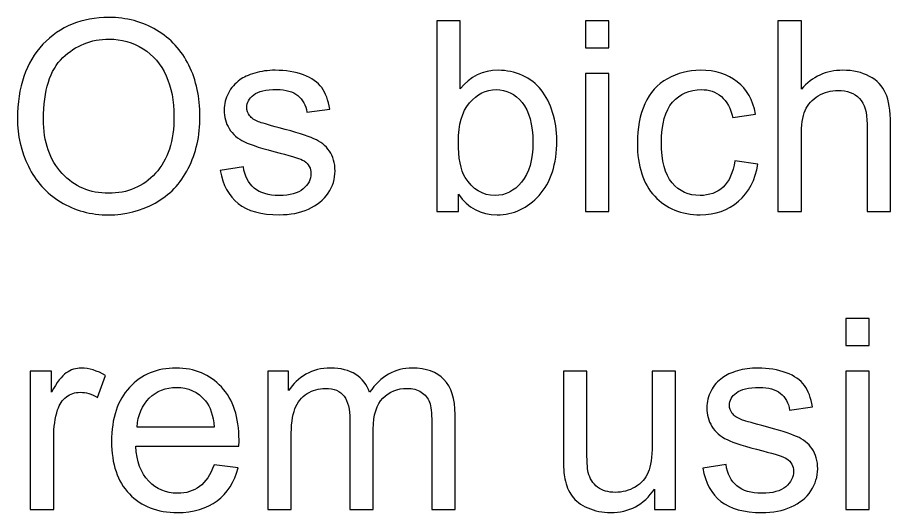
# Model space of a CAD drawing. Header units: centimetres. Extents: x -58 to 82, y -23 to 47.
# Drawn here: x -33.64 to -11.84, y 34.49 to 46.85 of the extents above; entities that cross this region are included whole.
import ezdxf

# ---------------------------------------------------------------- set-up
doc = ezdxf.new("R2010")
doc.units = ezdxf.units.CM
doc.header["$MEASUREMENT"] = 0
doc.layers.add('Camada 1', color=7, linetype='Continuous')

msp = doc.modelspace()

# ---------------------------------------------------------------- linework, layer by layer
at = {"layer": 'Camada 1', "color": 250}
for points, knots in [([(-33.64223, 44.32531), (-33.64223, 45.11665), (-33.43024, 45.73596), (-33.00516, 46.18324), (-33.00516, 46.18324), (-32.58007, 46.63052), (-32.03179, 46.85472), (-31.35921, 46.85472), (-31.35921, 46.85472), (-30.91969, 46.85472), (-30.52236, 46.74928), (-30.16942, 46.53951), (-30.16942, 46.53951), (-29.81647, 46.32864), (-29.54677, 46.03563), (-29.36142, 45.65938), (-29.36142, 45.65938), (-29.17607, 45.28424), (-29.08395, 44.85694), (-29.08395, 44.3808), (-29.08395, 44.3808), (-29.08395, 43.89689), (-29.18051, 43.46404), (-29.37585, 43.08335), (-29.37585, 43.08335), (-29.57119, 42.70155), (-29.84755, 42.41299), (-30.20493, 42.21654), (-30.20493, 42.21654), (-30.56342, 42.02009), (-30.94855, 41.92242), (-31.36254, 41.92242), (-31.36254, 41.92242), (-31.81204, 41.92242), (-32.2127, 42.03008), (-32.56564, 42.24761), (-32.56564, 42.24761), (-32.91969, 42.46404), (-33.18718, 42.76038), (-33.3692, 43.13552), (-33.3692, 43.13552), (-33.55122, 43.50954), (-33.64223, 43.90688), (-33.64223, 44.32531)], [0, 0, 0, 0, 0.09090909, 0.09090909, 0.09090909, 0.09090909, 0.18181818, 0.18181818, 0.18181818, 0.18181818, 0.27272727, 0.27272727, 0.27272727, 0.27272727, 0.36363636, 0.36363636, 0.36363636, 0.36363636, 0.45454545, 0.45454545, 0.45454545, 0.45454545, 0.54545455, 0.54545455, 0.54545455, 0.54545455, 0.63636364, 0.63636364, 0.63636364, 0.63636364, 0.72727273, 0.72727273, 0.72727273, 0.72727273, 0.81818182, 0.81818182, 0.81818182, 0.81818182, 0.90909091, 0.90909091, 0.90909091, 0.90909091, 1, 1, 1, 1]), ([(-22.62557, 42.00344), (-22.62557, 42.00344), (-23.1683, 42.00344), (-23.1683, 42.00344), (-23.1683, 42.00344), (-23.1683, 42.00344), (-23.1683, 46.77037), (-23.1683, 46.77037), (-23.1683, 46.77037), (-23.1683, 46.77037), (-22.58339, 46.77037), (-22.58339, 46.77037), (-22.58339, 46.77037), (-22.58339, 46.77037), (-22.58339, 45.07003), (-22.58339, 45.07003), (-22.58339, 45.07003), (-22.33589, 45.37969), (-22.02068, 45.53507), (-21.63778, 45.53507), (-21.63778, 45.53507), (-21.42468, 45.53507), (-21.22379, 45.49179), (-21.034, 45.40633), (-21.034, 45.40633), (-20.84421, 45.32087), (-20.68883, 45.19989), (-20.56563, 45.04562), (-20.56563, 45.04562), (-20.44355, 44.89023), (-20.34699, 44.70377), (-20.27817, 44.48402), (-20.27817, 44.48402), (-20.20825, 44.26537), (-20.17385, 44.03119), (-20.17385, 43.78258), (-20.17385, 43.78258), (-20.17385, 43.1899), (-20.32035, 42.73263), (-20.61336, 42.40966), (-20.61336, 42.40966), (-20.90526, 42.08668), (-21.25709, 41.92575), (-21.66663, 41.92575), (-21.66663, 41.92575), (-22.07396, 41.92575), (-22.3936, 42.09556), (-22.62557, 42.43629), (-22.62557, 42.43629), (-22.62557, 42.43629), (-22.62557, 42.00344), (-22.62557, 42.00344)], [0, 0, 0, 0, 0.07692308, 0.07692308, 0.07692308, 0.07692308, 0.15384615, 0.15384615, 0.15384615, 0.15384615, 0.23076923, 0.23076923, 0.23076923, 0.23076923, 0.30769231, 0.30769231, 0.30769231, 0.30769231, 0.38461538, 0.38461538, 0.38461538, 0.38461538, 0.46153846, 0.46153846, 0.46153846, 0.46153846, 0.53846154, 0.53846154, 0.53846154, 0.53846154, 0.61538462, 0.61538462, 0.61538462, 0.61538462, 0.69230769, 0.69230769, 0.69230769, 0.69230769, 0.76923077, 0.76923077, 0.76923077, 0.76923077, 0.84615385, 0.84615385, 0.84615385, 0.84615385, 0.92307692, 0.92307692, 0.92307692, 0.92307692, 1, 1, 1, 1]), ([(-19.45909, 46.09667), (-19.45909, 46.09667), (-19.45909, 46.77037), (-19.45909, 46.77037), (-19.45909, 46.77037), (-19.45909, 46.77037), (-18.87307, 46.77037), (-18.87307, 46.77037), (-18.87307, 46.77037), (-18.87307, 46.77037), (-18.87307, 46.09667), (-18.87307, 46.09667), (-18.87307, 46.09667), (-18.87307, 46.09667), (-19.45909, 46.09667), (-19.45909, 46.09667)], [0, 0, 0, 0, 0.25, 0.25, 0.25, 0.25, 0.5, 0.5, 0.5, 0.5, 0.75, 0.75, 0.75, 0.75, 1, 1, 1, 1]), ([(-14.6522, 42.00344), (-14.6522, 42.00344), (-14.6522, 46.77037), (-14.6522, 46.77037), (-14.6522, 46.77037), (-14.6522, 46.77037), (-14.06729, 46.77037), (-14.06729, 46.77037), (-14.06729, 46.77037), (-14.06729, 46.77037), (-14.06729, 45.06004), (-14.06729, 45.06004), (-14.06729, 45.06004), (-13.79426, 45.37636), (-13.44909, 45.53507), (-13.03289, 45.53507), (-13.03289, 45.53507), (-12.77761, 45.53507), (-12.55564, 45.48402), (-12.36696, 45.38302), (-12.36696, 45.38302), (-12.17828, 45.28313), (-12.04287, 45.14329), (-11.96185, 44.96571), (-11.96185, 44.96571), (-11.88083, 44.78812), (-11.83977, 44.52952), (-11.83977, 44.19212), (-11.83977, 44.19212), (-11.83977, 44.19212), (-11.83977, 42.00344), (-11.83977, 42.00344), (-11.83977, 42.00344), (-11.83977, 42.00344), (-12.42578, 42.00344), (-12.42578, 42.00344), (-12.42578, 42.00344), (-12.42578, 42.00344), (-12.42578, 44.19212), (-12.42578, 44.19212), (-12.42578, 44.19212), (-12.42578, 44.48402), (-12.48905, 44.69711), (-12.61557, 44.8303), (-12.61557, 44.8303), (-12.7421, 44.96349), (-12.9219, 45.03119), (-13.15386, 45.03119), (-13.15386, 45.03119), (-13.327, 45.03119), (-13.49016, 44.98568), (-13.64332, 44.89578), (-13.64332, 44.89578), (-13.79648, 44.80588), (-13.90525, 44.6838), (-13.96962, 44.52952), (-13.96962, 44.52952), (-14.03511, 44.37636), (-14.06729, 44.16326), (-14.06729, 43.89245), (-14.06729, 43.89245), (-14.06729, 43.89245), (-14.06729, 42.00344), (-14.06729, 42.00344), (-14.06729, 42.00344), (-14.06729, 42.00344), (-14.6522, 42.00344), (-14.6522, 42.00344)], [0, 0, 0, 0, 0.05882353, 0.05882353, 0.05882353, 0.05882353, 0.11764706, 0.11764706, 0.11764706, 0.11764706, 0.17647059, 0.17647059, 0.17647059, 0.17647059, 0.23529412, 0.23529412, 0.23529412, 0.23529412, 0.29411765, 0.29411765, 0.29411765, 0.29411765, 0.35294118, 0.35294118, 0.35294118, 0.35294118, 0.41176471, 0.41176471, 0.41176471, 0.41176471, 0.47058824, 0.47058824, 0.47058824, 0.47058824, 0.52941176, 0.52941176, 0.52941176, 0.52941176, 0.58823529, 0.58823529, 0.58823529, 0.58823529, 0.64705882, 0.64705882, 0.64705882, 0.64705882, 0.70588235, 0.70588235, 0.70588235, 0.70588235, 0.76470588, 0.76470588, 0.76470588, 0.76470588, 0.82352941, 0.82352941, 0.82352941, 0.82352941, 0.88235294, 0.88235294, 0.88235294, 0.88235294, 0.94117647, 0.94117647, 0.94117647, 0.94117647, 1, 1, 1, 1]), ([(-32.99184, 44.31532), (-32.99184, 43.7404), (-32.83756, 43.28868), (-32.52902, 42.95794), (-32.52902, 42.95794), (-32.21936, 42.62719), (-31.83201, 42.46182), (-31.36586, 42.46182), (-31.36586, 42.46182), (-30.89084, 42.46182), (-30.50016, 42.6283), (-30.19383, 42.96237), (-30.19383, 42.96237), (-29.88751, 43.29645), (-29.73323, 43.77037), (-29.73323, 44.38413), (-29.73323, 44.38413), (-29.73323, 44.77148), (-29.79983, 45.10999), (-29.93079, 45.39967), (-29.93079, 45.39967), (-30.06176, 45.68935), (-30.25377, 45.91354), (-30.50571, 46.07336), (-30.50571, 46.07336), (-30.75876, 46.23208), (-31.04178, 46.31199), (-31.35588, 46.31199), (-31.35588, 46.31199), (-31.80316, 46.31199), (-32.18717, 46.15882), (-32.50904, 45.85139), (-32.50904, 45.85139), (-32.8309, 45.54506), (-32.99184, 45.0323), (-32.99184, 44.31532)], [0, 0, 0, 0, 0.11111111, 0.11111111, 0.11111111, 0.11111111, 0.22222222, 0.22222222, 0.22222222, 0.22222222, 0.33333333, 0.33333333, 0.33333333, 0.33333333, 0.44444444, 0.44444444, 0.44444444, 0.44444444, 0.55555556, 0.55555556, 0.55555556, 0.55555556, 0.66666667, 0.66666667, 0.66666667, 0.66666667, 0.77777778, 0.77777778, 0.77777778, 0.77777778, 0.88888889, 0.88888889, 0.88888889, 0.88888889, 1, 1, 1, 1]), ([(-28.57896, 43.03452), (-28.57896, 43.03452), (-28.00072, 43.12553), (-28.00072, 43.12553), (-28.00072, 43.12553), (-27.96853, 42.89356), (-27.87752, 42.71598), (-27.7288, 42.59168), (-27.7288, 42.59168), (-27.58118, 42.46848), (-27.37363, 42.40633), (-27.10615, 42.40633), (-27.10615, 42.40633), (-26.83756, 42.40633), (-26.63779, 42.46182), (-26.50793, 42.57059), (-26.50793, 42.57059), (-26.37807, 42.68047), (-26.31259, 42.80921), (-26.31259, 42.95572), (-26.31259, 42.95572), (-26.31259, 43.0889), (-26.3703, 43.19212), (-26.48573, 43.2687), (-26.48573, 43.2687), (-26.56564, 43.32087), (-26.76542, 43.38635), (-27.08396, 43.46626), (-27.08396, 43.46626), (-27.51237, 43.57503), (-27.81093, 43.66826), (-27.9763, 43.74817), (-27.9763, 43.74817), (-28.14167, 43.82697), (-28.2682, 43.93685), (-28.35366, 44.07669), (-28.35366, 44.07669), (-28.43912, 44.21654), (-28.4824, 44.37081), (-28.4824, 44.53951), (-28.4824, 44.53951), (-28.4824, 44.69379), (-28.44689, 44.83585), (-28.37585, 44.96682), (-28.37585, 44.96682), (-28.30593, 45.09889), (-28.20937, 45.20766), (-28.0884, 45.29423), (-28.0884, 45.29423), (-27.99739, 45.36082), (-27.87308, 45.41854), (-27.71659, 45.46515), (-27.71659, 45.46515), (-27.55898, 45.51177), (-27.39028, 45.53507), (-27.21048, 45.53507), (-27.21048, 45.53507), (-26.93967, 45.53507), (-26.70216, 45.49512), (-26.49683, 45.41743), (-26.49683, 45.41743), (-26.2915, 45.33973), (-26.14056, 45.2343), (-26.04289, 45.10111), (-26.04289, 45.10111), (-25.94522, 44.96682), (-25.87863, 44.78923), (-25.842, 44.56615), (-25.842, 44.56615), (-25.842, 44.56615), (-26.41359, 44.48735), (-26.41359, 44.48735), (-26.41359, 44.48735), (-26.44023, 44.66493), (-26.5157, 44.80366), (-26.64001, 44.90355), (-26.64001, 44.90355), (-26.76431, 45.00344), (-26.94078, 45.05339), (-27.16831, 45.05339), (-27.16831, 45.05339), (-27.4369, 45.05339), (-27.62891, 45.00899), (-27.74322, 44.9202), (-27.74322, 44.9202), (-27.85865, 44.83141), (-27.91637, 44.72708), (-27.91637, 44.60832), (-27.91637, 44.60832), (-27.91637, 44.53174), (-27.89195, 44.46404), (-27.84422, 44.403), (-27.84422, 44.403), (-27.7965, 44.33973), (-27.72214, 44.28868), (-27.62003, 44.2465), (-27.62003, 44.2465), (-27.5612, 44.22542), (-27.38917, 44.17547), (-27.10282, 44.09778), (-27.10282, 44.09778), (-26.68884, 43.98679), (-26.40027, 43.89689), (-26.23712, 43.82586), (-26.23712, 43.82586), (-26.07286, 43.75594), (-25.94411, 43.65272), (-25.85088, 43.51842), (-25.85088, 43.51842), (-25.75765, 43.38413), (-25.71104, 43.21765), (-25.71104, 43.01787), (-25.71104, 43.01787), (-25.71104, 42.82253), (-25.76875, 42.6394), (-25.88196, 42.46626), (-25.88196, 42.46626), (-25.99628, 42.29423), (-26.16054, 42.16104), (-26.37474, 42.0667), (-26.37474, 42.0667), (-26.58895, 41.97236), (-26.83201, 41.92575), (-27.10282, 41.92575), (-27.10282, 41.92575), (-27.55233, 41.92575), (-27.89417, 42.01898), (-28.12946, 42.20544), (-28.12946, 42.20544), (-28.36476, 42.3919), (-28.51459, 42.66826), (-28.57896, 43.03452)], [0, 0, 0, 0, 0.03030303, 0.03030303, 0.03030303, 0.03030303, 0.06060606, 0.06060606, 0.06060606, 0.06060606, 0.09090909, 0.09090909, 0.09090909, 0.09090909, 0.12121212, 0.12121212, 0.12121212, 0.12121212, 0.15151515, 0.15151515, 0.15151515, 0.15151515, 0.18181818, 0.18181818, 0.18181818, 0.18181818, 0.21212121, 0.21212121, 0.21212121, 0.21212121, 0.24242424, 0.24242424, 0.24242424, 0.24242424, 0.27272727, 0.27272727, 0.27272727, 0.27272727, 0.3030303, 0.3030303, 0.3030303, 0.3030303, 0.33333333, 0.33333333, 0.33333333, 0.33333333, 0.36363636, 0.36363636, 0.36363636, 0.36363636, 0.39393939, 0.39393939, 0.39393939, 0.39393939, 0.42424242, 0.42424242, 0.42424242, 0.42424242, 0.45454545, 0.45454545, 0.45454545, 0.45454545, 0.48484848, 0.48484848, 0.48484848, 0.48484848, 0.51515152, 0.51515152, 0.51515152, 0.51515152, 0.54545455, 0.54545455, 0.54545455, 0.54545455, 0.57575758, 0.57575758, 0.57575758, 0.57575758, 0.60606061, 0.60606061, 0.60606061, 0.60606061, 0.63636364, 0.63636364, 0.63636364, 0.63636364, 0.66666667, 0.66666667, 0.66666667, 0.66666667, 0.6969697, 0.6969697, 0.6969697, 0.6969697, 0.72727273, 0.72727273, 0.72727273, 0.72727273, 0.75757576, 0.75757576, 0.75757576, 0.75757576, 0.78787879, 0.78787879, 0.78787879, 0.78787879, 0.81818182, 0.81818182, 0.81818182, 0.81818182, 0.84848485, 0.84848485, 0.84848485, 0.84848485, 0.87878788, 0.87878788, 0.87878788, 0.87878788, 0.90909091, 0.90909091, 0.90909091, 0.90909091, 0.93939394, 0.93939394, 0.93939394, 0.93939394, 0.96969697, 0.96969697, 0.96969697, 0.96969697, 1, 1, 1, 1]), ([(-19.45909, 42.00344), (-19.45909, 42.00344), (-19.45909, 45.45627), (-19.45909, 45.45627), (-19.45909, 45.45627), (-19.45909, 45.45627), (-18.87307, 45.45627), (-18.87307, 45.45627), (-18.87307, 45.45627), (-18.87307, 45.45627), (-18.87307, 42.00344), (-18.87307, 42.00344), (-18.87307, 42.00344), (-18.87307, 42.00344), (-19.45909, 42.00344), (-19.45909, 42.00344)], [0, 0, 0, 0, 0.25, 0.25, 0.25, 0.25, 0.5, 0.5, 0.5, 0.5, 0.75, 0.75, 0.75, 0.75, 1, 1, 1, 1]), ([(-15.72879, 43.2687), (-15.72879, 43.2687), (-15.15387, 43.19323), (-15.15387, 43.19323), (-15.15387, 43.19323), (-15.21602, 42.797), (-15.37695, 42.48624), (-15.63667, 42.26204), (-15.63667, 42.26204), (-15.89527, 42.03785), (-16.2138, 41.92575), (-16.59116, 41.92575), (-16.59116, 41.92575), (-17.06286, 41.92575), (-17.44355, 42.08002), (-17.7299, 42.38857), (-17.7299, 42.38857), (-18.01735, 42.69711), (-18.16164, 43.13996), (-18.16164, 43.71709), (-18.16164, 43.71709), (-18.16164, 44.09001), (-18.09949, 44.41632), (-17.97629, 44.696), (-17.97629, 44.696), (-17.85198, 44.97569), (-17.66441, 45.18546), (-17.41136, 45.32531), (-17.41136, 45.32531), (-17.15942, 45.46515), (-16.88417, 45.53507), (-16.58783, 45.53507), (-16.58783, 45.53507), (-16.21269, 45.53507), (-15.90526, 45.43962), (-15.66774, 45.24983), (-15.66774, 45.24983), (-15.42912, 45.06004), (-15.27595, 44.79145), (-15.20825, 44.44184), (-15.20825, 44.44184), (-15.20825, 44.44184), (-15.77762, 44.35416), (-15.77762, 44.35416), (-15.77762, 44.35416), (-15.832, 44.58613), (-15.92745, 44.76038), (-16.06508, 44.87802), (-16.06508, 44.87802), (-16.2027, 44.99456), (-16.36918, 45.05339), (-16.56452, 45.05339), (-16.56452, 45.05339), (-16.85975, 45.05339), (-17.09948, 44.94795), (-17.28372, 44.73596), (-17.28372, 44.73596), (-17.46796, 44.52508), (-17.56008, 44.19101), (-17.56008, 43.73374), (-17.56008, 43.73374), (-17.56008, 43.26981), (-17.47129, 42.93241), (-17.2926, 42.72153), (-17.2926, 42.72153), (-17.11502, 42.51176), (-16.88306, 42.40633), (-16.59671, 42.40633), (-16.59671, 42.40633), (-16.36697, 42.40633), (-16.17607, 42.47736), (-16.02179, 42.61831), (-16.02179, 42.61831), (-15.86752, 42.75927), (-15.76985, 42.97569), (-15.72879, 43.2687)], [0, 0, 0, 0, 0.05263158, 0.05263158, 0.05263158, 0.05263158, 0.10526316, 0.10526316, 0.10526316, 0.10526316, 0.15789474, 0.15789474, 0.15789474, 0.15789474, 0.21052632, 0.21052632, 0.21052632, 0.21052632, 0.26315789, 0.26315789, 0.26315789, 0.26315789, 0.31578947, 0.31578947, 0.31578947, 0.31578947, 0.36842105, 0.36842105, 0.36842105, 0.36842105, 0.42105263, 0.42105263, 0.42105263, 0.42105263, 0.47368421, 0.47368421, 0.47368421, 0.47368421, 0.52631579, 0.52631579, 0.52631579, 0.52631579, 0.57894737, 0.57894737, 0.57894737, 0.57894737, 0.63157895, 0.63157895, 0.63157895, 0.63157895, 0.68421053, 0.68421053, 0.68421053, 0.68421053, 0.73684211, 0.73684211, 0.73684211, 0.73684211, 0.78947368, 0.78947368, 0.78947368, 0.78947368, 0.84210526, 0.84210526, 0.84210526, 0.84210526, 0.89473684, 0.89473684, 0.89473684, 0.89473684, 0.94736842, 0.94736842, 0.94736842, 0.94736842, 1, 1, 1, 1]), ([(-22.63223, 43.75594), (-22.63223, 43.34195), (-22.57562, 43.0434), (-22.46353, 42.85916), (-22.46353, 42.85916), (-22.27929, 42.55727), (-22.02956, 42.40633), (-21.71547, 42.40633), (-21.71547, 42.40633), (-21.45909, 42.40633), (-21.23822, 42.51731), (-21.05176, 42.7404), (-21.05176, 42.7404), (-20.8653, 42.96237), (-20.77207, 43.29312), (-20.77207, 43.73374), (-20.77207, 43.73374), (-20.77207, 44.18435), (-20.86197, 44.51731), (-21.04066, 44.73152), (-21.04066, 44.73152), (-21.21935, 44.94573), (-21.43578, 45.05339), (-21.68883, 45.05339), (-21.68883, 45.05339), (-21.94521, 45.05339), (-22.16608, 44.9424), (-22.35254, 44.72042), (-22.35254, 44.72042), (-22.539, 44.49845), (-22.63223, 44.17658), (-22.63223, 43.75594)], [0, 0, 0, 0, 0.125, 0.125, 0.125, 0.125, 0.25, 0.25, 0.25, 0.25, 0.375, 0.375, 0.375, 0.375, 0.5, 0.5, 0.5, 0.5, 0.625, 0.625, 0.625, 0.625, 0.75, 0.75, 0.75, 0.75, 0.875, 0.875, 0.875, 0.875, 1, 1, 1, 1]), ([(-12.9602, 38.65715), (-12.9602, 38.65715), (-12.9602, 39.33085), (-12.9602, 39.33085), (-12.9602, 39.33085), (-12.9602, 39.33085), (-12.37418, 39.33085), (-12.37418, 39.33085), (-12.37418, 39.33085), (-12.37418, 39.33085), (-12.37418, 38.65715), (-12.37418, 38.65715), (-12.37418, 38.65715), (-12.37418, 38.65715), (-12.9602, 38.65715), (-12.9602, 38.65715)], [0, 0, 0, 0, 0.25, 0.25, 0.25, 0.25, 0.5, 0.5, 0.5, 0.5, 0.75, 0.75, 0.75, 0.75, 1, 1, 1, 1]), ([(-33.32092, 34.56392), (-33.32092, 34.56392), (-33.32092, 38.01675), (-33.32092, 38.01675), (-33.32092, 38.01675), (-33.32092, 38.01675), (-32.79484, 38.01675), (-32.79484, 38.01675), (-32.79484, 38.01675), (-32.79484, 38.01675), (-32.79484, 37.494), (-32.79484, 37.494), (-32.79484, 37.494), (-32.66054, 37.73817), (-32.53623, 37.90021), (-32.42192, 37.97791), (-32.42192, 37.97791), (-32.30871, 38.0556), (-32.18329, 38.09555), (-32.04678, 38.09555), (-32.04678, 38.09555), (-31.84922, 38.09555), (-31.64944, 38.03229), (-31.44522, 37.90687), (-31.44522, 37.90687), (-31.44522, 37.90687), (-31.64722, 37.36303), (-31.64722, 37.36303), (-31.64722, 37.36303), (-31.78929, 37.44849), (-31.93246, 37.49067), (-32.07563, 37.49067), (-32.07563, 37.49067), (-32.20438, 37.49067), (-32.3187, 37.45182), (-32.42081, 37.37524), (-32.42081, 37.37524), (-32.52291, 37.29755), (-32.59506, 37.191), (-32.63834, 37.05449), (-32.63834, 37.05449), (-32.70383, 36.84694), (-32.73601, 36.61941), (-32.73601, 36.37191), (-32.73601, 36.37191), (-32.73601, 36.37191), (-32.73601, 34.56392), (-32.73601, 34.56392), (-32.73601, 34.56392), (-32.73601, 34.56392), (-33.32092, 34.56392), (-33.32092, 34.56392)], [0, 0, 0, 0, 0.07692308, 0.07692308, 0.07692308, 0.07692308, 0.15384615, 0.15384615, 0.15384615, 0.15384615, 0.23076923, 0.23076923, 0.23076923, 0.23076923, 0.30769231, 0.30769231, 0.30769231, 0.30769231, 0.38461538, 0.38461538, 0.38461538, 0.38461538, 0.46153846, 0.46153846, 0.46153846, 0.46153846, 0.53846154, 0.53846154, 0.53846154, 0.53846154, 0.61538462, 0.61538462, 0.61538462, 0.61538462, 0.69230769, 0.69230769, 0.69230769, 0.69230769, 0.76923077, 0.76923077, 0.76923077, 0.76923077, 0.84615385, 0.84615385, 0.84615385, 0.84615385, 0.92307692, 0.92307692, 0.92307692, 0.92307692, 1, 1, 1, 1]), ([(-28.73379, 35.67602), (-28.73379, 35.67602), (-28.1289, 35.60166), (-28.1289, 35.60166), (-28.1289, 35.60166), (-28.22435, 35.24761), (-28.40082, 34.97347), (-28.65832, 34.77813), (-28.65832, 34.77813), (-28.91692, 34.5839), (-29.24655, 34.48623), (-29.64722, 34.48623), (-29.64722, 34.48623), (-30.15221, 34.48623), (-30.55288, 34.64161), (-30.84811, 34.95238), (-30.84811, 34.95238), (-31.14444, 35.26314), (-31.29206, 35.69933), (-31.29206, 36.26092), (-31.29206, 36.26092), (-31.29206, 36.8425), (-31.14222, 37.29311), (-30.84367, 37.61387), (-30.84367, 37.61387), (-30.544, 37.93462), (-30.15665, 38.09555), (-29.6794, 38.09555), (-29.6794, 38.09555), (-29.21769, 38.09555), (-28.84034, 37.93795), (-28.54844, 37.62385), (-28.54844, 37.62385), (-28.25543, 37.30976), (-28.10893, 36.86692), (-28.10893, 36.29755), (-28.10893, 36.29755), (-28.10893, 36.26203), (-28.11004, 36.20987), (-28.11226, 36.14106), (-28.11226, 36.14106), (-28.11226, 36.14106), (-30.68717, 36.14106), (-30.68717, 36.14106), (-30.68717, 36.14106), (-30.66609, 35.76148), (-30.55843, 35.47069), (-30.36531, 35.2698), (-30.36531, 35.2698), (-30.17219, 35.0678), (-29.93246, 34.96681), (-29.64389, 34.96681), (-29.64389, 34.96681), (-29.42968, 34.96681), (-29.24655, 35.02341), (-29.0945, 35.13662), (-29.0945, 35.13662), (-28.94244, 35.24871), (-28.82258, 35.42852), (-28.73379, 35.67602)], [0, 0, 0, 0, 0.06666667, 0.06666667, 0.06666667, 0.06666667, 0.13333333, 0.13333333, 0.13333333, 0.13333333, 0.2, 0.2, 0.2, 0.2, 0.26666667, 0.26666667, 0.26666667, 0.26666667, 0.33333333, 0.33333333, 0.33333333, 0.33333333, 0.4, 0.4, 0.4, 0.4, 0.46666667, 0.46666667, 0.46666667, 0.46666667, 0.53333333, 0.53333333, 0.53333333, 0.53333333, 0.6, 0.6, 0.6, 0.6, 0.66666667, 0.66666667, 0.66666667, 0.66666667, 0.73333333, 0.73333333, 0.73333333, 0.73333333, 0.8, 0.8, 0.8, 0.8, 0.86666667, 0.86666667, 0.86666667, 0.86666667, 0.93333333, 0.93333333, 0.93333333, 0.93333333, 1, 1, 1, 1]), ([(-27.39306, 34.56392), (-27.39306, 34.56392), (-27.39306, 38.01675), (-27.39306, 38.01675), (-27.39306, 38.01675), (-27.39306, 38.01675), (-26.87031, 38.01675), (-26.87031, 38.01675), (-26.87031, 38.01675), (-26.87031, 38.01675), (-26.87031, 37.53284), (-26.87031, 37.53284), (-26.87031, 37.53284), (-26.76154, 37.70155), (-26.61725, 37.83806), (-26.43745, 37.94017), (-26.43745, 37.94017), (-26.25765, 38.04339), (-26.05233, 38.09555), (-25.82258, 38.09555), (-25.82258, 38.09555), (-25.56731, 38.09555), (-25.35754, 38.04228), (-25.19439, 37.93573), (-25.19439, 37.93573), (-25.03013, 37.82918), (-24.9147, 37.68157), (-24.84811, 37.49067), (-24.84811, 37.49067), (-24.57397, 37.89356), (-24.21881, 38.09555), (-23.78151, 38.09555), (-23.78151, 38.09555), (-23.43856, 38.09555), (-23.17552, 38.0001), (-22.99128, 37.81031), (-22.99128, 37.81031), (-22.80704, 37.62052), (-22.71492, 37.32863), (-22.71492, 36.93462), (-22.71492, 36.93462), (-22.71492, 36.93462), (-22.71492, 34.56392), (-22.71492, 34.56392), (-22.71492, 34.56392), (-22.71492, 34.56392), (-23.2965, 34.56392), (-23.2965, 34.56392), (-23.2965, 34.56392), (-23.2965, 34.56392), (-23.2965, 36.73928), (-23.2965, 36.73928), (-23.2965, 36.73928), (-23.2965, 36.97347), (-23.31537, 37.14217), (-23.3531, 37.24539), (-23.3531, 37.24539), (-23.39195, 37.34749), (-23.46076, 37.43074), (-23.55954, 37.494), (-23.55954, 37.494), (-23.65943, 37.55615), (-23.77707, 37.58834), (-23.91137, 37.58834), (-23.91137, 37.58834), (-24.15443, 37.58834), (-24.35532, 37.50732), (-24.51625, 37.34528), (-24.51625, 37.34528), (-24.67608, 37.18434), (-24.7571, 36.92574), (-24.7571, 36.57058), (-24.7571, 36.57058), (-24.7571, 36.57058), (-24.7571, 34.56392), (-24.7571, 34.56392), (-24.7571, 34.56392), (-24.7571, 34.56392), (-25.342, 34.56392), (-25.342, 34.56392), (-25.342, 34.56392), (-25.342, 34.56392), (-25.342, 36.80698), (-25.342, 36.80698), (-25.342, 36.80698), (-25.342, 37.06781), (-25.38973, 37.26314), (-25.48518, 37.393), (-25.48518, 37.393), (-25.58063, 37.52286), (-25.73601, 37.58834), (-25.95355, 37.58834), (-25.95355, 37.58834), (-26.11781, 37.58834), (-26.26986, 37.54505), (-26.40971, 37.45737), (-26.40971, 37.45737), (-26.54955, 37.3708), (-26.65166, 37.24428), (-26.71381, 37.07779), (-26.71381, 37.07779), (-26.77708, 36.9102), (-26.80815, 36.66936), (-26.80815, 36.35526), (-26.80815, 36.35526), (-26.80815, 36.35526), (-26.80815, 34.56392), (-26.80815, 34.56392), (-26.80815, 34.56392), (-26.80815, 34.56392), (-27.39306, 34.56392), (-27.39306, 34.56392)], [0, 0, 0, 0, 0.03571429, 0.03571429, 0.03571429, 0.03571429, 0.07142857, 0.07142857, 0.07142857, 0.07142857, 0.10714286, 0.10714286, 0.10714286, 0.10714286, 0.14285714, 0.14285714, 0.14285714, 0.14285714, 0.17857143, 0.17857143, 0.17857143, 0.17857143, 0.21428571, 0.21428571, 0.21428571, 0.21428571, 0.25, 0.25, 0.25, 0.25, 0.28571429, 0.28571429, 0.28571429, 0.28571429, 0.32142857, 0.32142857, 0.32142857, 0.32142857, 0.35714286, 0.35714286, 0.35714286, 0.35714286, 0.39285714, 0.39285714, 0.39285714, 0.39285714, 0.42857143, 0.42857143, 0.42857143, 0.42857143, 0.46428571, 0.46428571, 0.46428571, 0.46428571, 0.5, 0.5, 0.5, 0.5, 0.53571429, 0.53571429, 0.53571429, 0.53571429, 0.57142857, 0.57142857, 0.57142857, 0.57142857, 0.60714286, 0.60714286, 0.60714286, 0.60714286, 0.64285714, 0.64285714, 0.64285714, 0.64285714, 0.67857143, 0.67857143, 0.67857143, 0.67857143, 0.71428571, 0.71428571, 0.71428571, 0.71428571, 0.75, 0.75, 0.75, 0.75, 0.78571429, 0.78571429, 0.78571429, 0.78571429, 0.82142857, 0.82142857, 0.82142857, 0.82142857, 0.85714286, 0.85714286, 0.85714286, 0.85714286, 0.89285714, 0.89285714, 0.89285714, 0.89285714, 0.92857143, 0.92857143, 0.92857143, 0.92857143, 0.96428571, 0.96428571, 0.96428571, 0.96428571, 1, 1, 1, 1]), ([(-17.73268, 34.56392), (-17.73268, 34.56392), (-17.73268, 35.07113), (-17.73268, 35.07113), (-17.73268, 35.07113), (-18.00238, 34.68046), (-18.36753, 34.48623), (-18.82924, 34.48623), (-18.82924, 34.48623), (-19.03234, 34.48623), (-19.22324, 34.52507), (-19.39971, 34.60277), (-19.39971, 34.60277), (-19.57618, 34.68046), (-19.70715, 34.77924), (-19.79261, 34.89688), (-19.79261, 34.89688), (-19.87918, 35.01564), (-19.93911, 35.15992), (-19.97352, 35.33085), (-19.97352, 35.33085), (-19.99683, 35.44627), (-20.00904, 35.62829), (-20.00904, 35.87802), (-20.00904, 35.87802), (-20.00904, 35.87802), (-20.00904, 38.01675), (-20.00904, 38.01675), (-20.00904, 38.01675), (-20.00904, 38.01675), (-19.42413, 38.01675), (-19.42413, 38.01675), (-19.42413, 38.01675), (-19.42413, 38.01675), (-19.42413, 36.10221), (-19.42413, 36.10221), (-19.42413, 36.10221), (-19.42413, 35.79588), (-19.41192, 35.59056), (-19.38861, 35.48401), (-19.38861, 35.48401), (-19.35088, 35.32974), (-19.27319, 35.20987), (-19.15443, 35.12108), (-19.15443, 35.12108), (-19.03456, 35.0334), (-18.88695, 34.99011), (-18.71159, 34.99011), (-18.71159, 34.99011), (-18.53623, 34.99011), (-18.37197, 35.03451), (-18.21769, 35.12441), (-18.21769, 35.12441), (-18.06342, 35.21431), (-17.95465, 35.33751), (-17.89139, 35.49178), (-17.89139, 35.49178), (-17.82702, 35.64716), (-17.79483, 35.87247), (-17.79483, 36.16658), (-17.79483, 36.16658), (-17.79483, 36.16658), (-17.79483, 38.01675), (-17.79483, 38.01675), (-17.79483, 38.01675), (-17.79483, 38.01675), (-17.20992, 38.01675), (-17.20992, 38.01675), (-17.20992, 38.01675), (-17.20992, 38.01675), (-17.20992, 34.56392), (-17.20992, 34.56392), (-17.20992, 34.56392), (-17.20992, 34.56392), (-17.73268, 34.56392), (-17.73268, 34.56392)], [0, 0, 0, 0, 0.05263158, 0.05263158, 0.05263158, 0.05263158, 0.10526316, 0.10526316, 0.10526316, 0.10526316, 0.15789474, 0.15789474, 0.15789474, 0.15789474, 0.21052632, 0.21052632, 0.21052632, 0.21052632, 0.26315789, 0.26315789, 0.26315789, 0.26315789, 0.31578947, 0.31578947, 0.31578947, 0.31578947, 0.36842105, 0.36842105, 0.36842105, 0.36842105, 0.42105263, 0.42105263, 0.42105263, 0.42105263, 0.47368421, 0.47368421, 0.47368421, 0.47368421, 0.52631579, 0.52631579, 0.52631579, 0.52631579, 0.57894737, 0.57894737, 0.57894737, 0.57894737, 0.63157895, 0.63157895, 0.63157895, 0.63157895, 0.68421053, 0.68421053, 0.68421053, 0.68421053, 0.73684211, 0.73684211, 0.73684211, 0.73684211, 0.78947368, 0.78947368, 0.78947368, 0.78947368, 0.84210526, 0.84210526, 0.84210526, 0.84210526, 0.89473684, 0.89473684, 0.89473684, 0.89473684, 0.94736842, 0.94736842, 0.94736842, 0.94736842, 1, 1, 1, 1]), ([(-16.52624, 35.595), (-16.52624, 35.595), (-15.948, 35.68601), (-15.948, 35.68601), (-15.948, 35.68601), (-15.91581, 35.45404), (-15.8248, 35.27646), (-15.67608, 35.15216), (-15.67608, 35.15216), (-15.52846, 35.02896), (-15.32091, 34.96681), (-15.05343, 34.96681), (-15.05343, 34.96681), (-14.78484, 34.96681), (-14.58507, 35.0223), (-14.45521, 35.13107), (-14.45521, 35.13107), (-14.32535, 35.24095), (-14.25987, 35.36969), (-14.25987, 35.5162), (-14.25987, 35.5162), (-14.25987, 35.64938), (-14.31758, 35.7526), (-14.43301, 35.82918), (-14.43301, 35.82918), (-14.51292, 35.88135), (-14.7127, 35.94683), (-15.03124, 36.02674), (-15.03124, 36.02674), (-15.45965, 36.13551), (-15.75821, 36.22874), (-15.92358, 36.30865), (-15.92358, 36.30865), (-16.08895, 36.38745), (-16.21548, 36.49733), (-16.30094, 36.63717), (-16.30094, 36.63717), (-16.3864, 36.77702), (-16.42968, 36.93129), (-16.42968, 37.09999), (-16.42968, 37.09999), (-16.42968, 37.25427), (-16.39417, 37.39633), (-16.32313, 37.5273), (-16.32313, 37.5273), (-16.25321, 37.65937), (-16.15665, 37.76814), (-16.03568, 37.85471), (-16.03568, 37.85471), (-15.94467, 37.9213), (-15.82036, 37.97902), (-15.66387, 38.02563), (-15.66387, 38.02563), (-15.50626, 38.07225), (-15.33756, 38.09555), (-15.15776, 38.09555), (-15.15776, 38.09555), (-14.88695, 38.09555), (-14.64944, 38.0556), (-14.44411, 37.97791), (-14.44411, 37.97791), (-14.23878, 37.90021), (-14.08784, 37.79478), (-13.99017, 37.66159), (-13.99017, 37.66159), (-13.8925, 37.5273), (-13.82591, 37.34971), (-13.78928, 37.12663), (-13.78928, 37.12663), (-13.78928, 37.12663), (-14.36087, 37.04783), (-14.36087, 37.04783), (-14.36087, 37.04783), (-14.38751, 37.22541), (-14.46298, 37.36414), (-14.58729, 37.46403), (-14.58729, 37.46403), (-14.71159, 37.56392), (-14.88806, 37.61387), (-15.11559, 37.61387), (-15.11559, 37.61387), (-15.38418, 37.61387), (-15.57619, 37.56947), (-15.6905, 37.48068), (-15.6905, 37.48068), (-15.80593, 37.39189), (-15.86365, 37.28756), (-15.86365, 37.1688), (-15.86365, 37.1688), (-15.86365, 37.09222), (-15.83923, 37.02452), (-15.7915, 36.96348), (-15.7915, 36.96348), (-15.74378, 36.90021), (-15.66942, 36.84916), (-15.56731, 36.80698), (-15.56731, 36.80698), (-15.50848, 36.7859), (-15.33645, 36.73595), (-15.0501, 36.65826), (-15.0501, 36.65826), (-14.63612, 36.54727), (-14.34755, 36.45737), (-14.1844, 36.38634), (-14.1844, 36.38634), (-14.02014, 36.31642), (-13.89139, 36.2132), (-13.79816, 36.0789), (-13.79816, 36.0789), (-13.70493, 35.94461), (-13.65832, 35.77813), (-13.65832, 35.57835), (-13.65832, 35.57835), (-13.65832, 35.38301), (-13.71603, 35.19988), (-13.82924, 35.02674), (-13.82924, 35.02674), (-13.94356, 34.85471), (-14.10782, 34.72152), (-14.32202, 34.62718), (-14.32202, 34.62718), (-14.53623, 34.53284), (-14.77929, 34.48623), (-15.0501, 34.48623), (-15.0501, 34.48623), (-15.49961, 34.48623), (-15.84145, 34.57946), (-16.07674, 34.76592), (-16.07674, 34.76592), (-16.31204, 34.95238), (-16.46187, 35.22874), (-16.52624, 35.595)], [0, 0, 0, 0, 0.03030303, 0.03030303, 0.03030303, 0.03030303, 0.06060606, 0.06060606, 0.06060606, 0.06060606, 0.09090909, 0.09090909, 0.09090909, 0.09090909, 0.12121212, 0.12121212, 0.12121212, 0.12121212, 0.15151515, 0.15151515, 0.15151515, 0.15151515, 0.18181818, 0.18181818, 0.18181818, 0.18181818, 0.21212121, 0.21212121, 0.21212121, 0.21212121, 0.24242424, 0.24242424, 0.24242424, 0.24242424, 0.27272727, 0.27272727, 0.27272727, 0.27272727, 0.3030303, 0.3030303, 0.3030303, 0.3030303, 0.33333333, 0.33333333, 0.33333333, 0.33333333, 0.36363636, 0.36363636, 0.36363636, 0.36363636, 0.39393939, 0.39393939, 0.39393939, 0.39393939, 0.42424242, 0.42424242, 0.42424242, 0.42424242, 0.45454545, 0.45454545, 0.45454545, 0.45454545, 0.48484848, 0.48484848, 0.48484848, 0.48484848, 0.51515152, 0.51515152, 0.51515152, 0.51515152, 0.54545455, 0.54545455, 0.54545455, 0.54545455, 0.57575758, 0.57575758, 0.57575758, 0.57575758, 0.60606061, 0.60606061, 0.60606061, 0.60606061, 0.63636364, 0.63636364, 0.63636364, 0.63636364, 0.66666667, 0.66666667, 0.66666667, 0.66666667, 0.6969697, 0.6969697, 0.6969697, 0.6969697, 0.72727273, 0.72727273, 0.72727273, 0.72727273, 0.75757576, 0.75757576, 0.75757576, 0.75757576, 0.78787879, 0.78787879, 0.78787879, 0.78787879, 0.81818182, 0.81818182, 0.81818182, 0.81818182, 0.84848485, 0.84848485, 0.84848485, 0.84848485, 0.87878788, 0.87878788, 0.87878788, 0.87878788, 0.90909091, 0.90909091, 0.90909091, 0.90909091, 0.93939394, 0.93939394, 0.93939394, 0.93939394, 0.96969697, 0.96969697, 0.96969697, 0.96969697, 1, 1, 1, 1]), ([(-12.9602, 34.56392), (-12.9602, 34.56392), (-12.9602, 38.01675), (-12.9602, 38.01675), (-12.9602, 38.01675), (-12.9602, 38.01675), (-12.37418, 38.01675), (-12.37418, 38.01675), (-12.37418, 38.01675), (-12.37418, 38.01675), (-12.37418, 34.56392), (-12.37418, 34.56392), (-12.37418, 34.56392), (-12.37418, 34.56392), (-12.9602, 34.56392), (-12.9602, 34.56392)], [0, 0, 0, 0, 0.25, 0.25, 0.25, 0.25, 0.5, 0.5, 0.5, 0.5, 0.75, 0.75, 0.75, 0.75, 1, 1, 1, 1]), ([(-30.65499, 36.62274), (-30.65499, 36.62274), (-28.72713, 36.62274), (-28.72713, 36.62274), (-28.72713, 36.62274), (-28.75266, 36.91242), (-28.82702, 37.13107), (-28.94799, 37.27535), (-28.94799, 37.27535), (-29.13445, 37.50066), (-29.37641, 37.61387), (-29.67274, 37.61387), (-29.67274, 37.61387), (-29.94133, 37.61387), (-30.16775, 37.52397), (-30.35088, 37.34417), (-30.35088, 37.34417), (-30.53401, 37.16436), (-30.63501, 36.92352), (-30.65499, 36.62274)], [0, 0, 0, 0, 0.2, 0.2, 0.2, 0.2, 0.4, 0.4, 0.4, 0.4, 0.6, 0.6, 0.6, 0.6, 0.8, 0.8, 0.8, 0.8, 1, 1, 1, 1])]:
    msp.add_open_spline(points, degree=3, knots=knots, dxfattribs=at)

doc.saveas('drawing.dxf')
